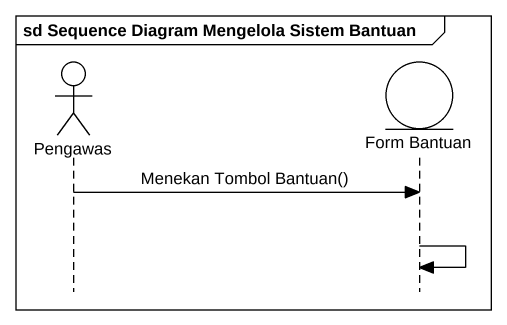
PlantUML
@startuml
mainframe sd Sequence Diagram Mengelola Sistem Bantuan
hide footbox
actor Pengawas
entity "Form Bantuan" as Form_Bantuan

Pengawas -> Form_Bantuan : Menekan Tombol Bantuan()
Form_Bantuan -> Form_Bantuan
@enduml
